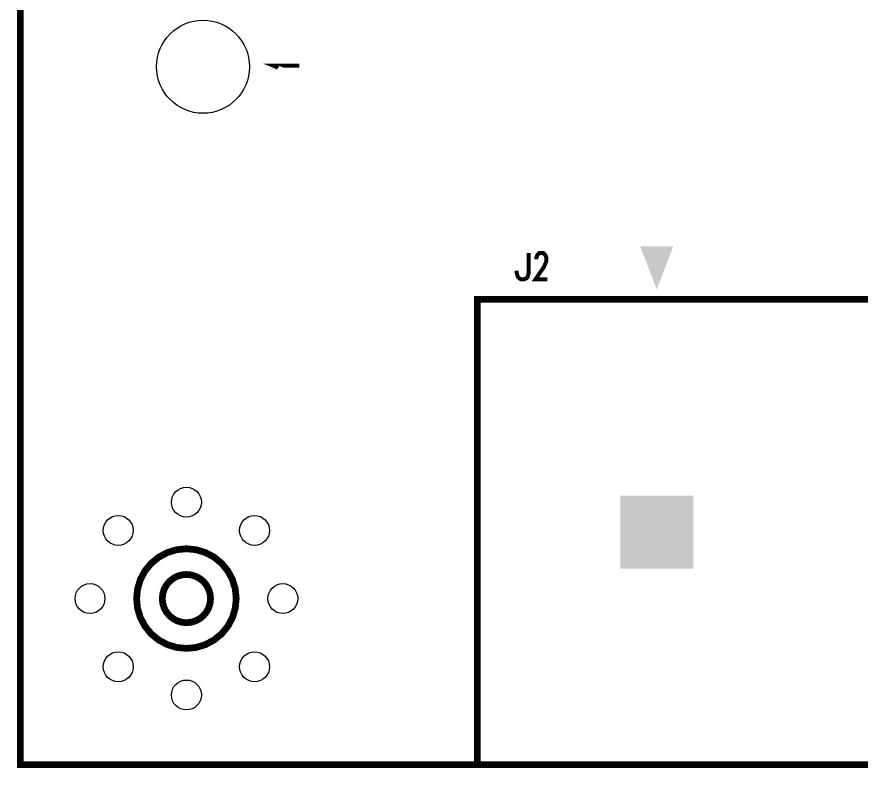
# Model space of a CAD drawing. Extents: x -0.1 to 80.1, y -0.1 to 42.4.
# Drawn here: x -0.1 to 25.3, y -0.1 to 22.5 of the extents above; entities that cross this region are included whole.
import ezdxf

# ---------------------------------------------------------------- set-up
doc = ezdxf.new("R2010")
doc.units = 0
doc.layers.get('0').update_dxf_attribs({"linetype": 'CONTINUOUS'})
doc.layers.add('07_ASSY1_GBR', color=7, linetype='CONTINUOUS')

# ---------------------------------------------------------------- blocks, each defined once
blk = doc.blocks.new('ROUND_126')
blk.add_circle((0, 0), 0.45)
blk = doc.blocks.new('ROUND_127')
blk.add_circle((0, 0), 1.4)
blk = doc.blocks.new('SQUARE_128')
blk.add_solid([(1.1, 1.1), (1.1, -1.1), (-1.1, 1.1), (-1.1, -1.1)])

msp = doc.modelspace()

# ---------------------------------------------------------------- linework, layer by layer
at = {"layer": '07_ASSY1_GBR'}
for points, const_width in [([(0, 35), (0, 0), (80, 0), (80, 35), (0, 35)], 0.2), ([(7.758, 20.96), (7.721, 20.989), (7.612, 21.033), (8.4, 21.033)], 0.12), ([(15.298, 15.4), (15.298, 14.794), (15.262, 14.673), (15.226, 14.636), (15.156, 14.6), (15.08, 14.6), (15.011, 14.636), (14.974, 14.673), (14.938, 14.794), (14.938, 14.867)], 0.12), ([(15.523, 15.206), (15.523, 15.242), (15.549, 15.315), (15.574, 15.352), (15.625, 15.4), (15.731, 15.4), (15.782, 15.352), (15.807, 15.315), (15.833, 15.242), (15.833, 15.17), (15.807, 15.097), (15.756, 14.976), (15.498, 14.6), (15.862, 14.6)], 0.12), ([(13.75, 14), (13.75, 0), (41.05, 0), (41.05, 14), (13.75, 14)], 0.2), ([(3.501, 5), (3.53, 4.708), (3.615, 4.427), (3.754, 4.167), (3.94, 3.94), (4.167, 3.754), (4.427, 3.615), (4.708, 3.53), (5, 3.501), (5.292, 3.53), (5.573, 3.615), (5.833, 3.754), (6.06, 3.94), (6.246, 4.167), (6.385, 4.427), (6.47, 4.708), (6.499, 5), (6.47, 5.292), (6.385, 5.573), (6.246, 5.833), (6.06, 6.06), (5.833, 6.246), (5.573, 6.385), (5.292, 6.47), (5, 6.499), (4.708, 6.47), (4.427, 6.385), (4.167, 6.246), (3.94, 6.06), (3.754, 5.833), (3.615, 5.573), (3.53, 5.292), (3.501, 5)], 0.2032), ([(4.274, 5), (4.288, 4.858), (4.329, 4.722), (4.397, 4.597), (4.487, 4.487), (4.597, 4.397), (4.722, 4.329), (4.858, 4.288), (5, 4.274), (5.142, 4.288), (5.278, 4.329), (5.403, 4.397), (5.513, 4.487), (5.603, 4.597), (5.671, 4.722), (5.712, 4.858), (5.726, 5), (5.712, 5.142), (5.671, 5.278), (5.603, 5.403), (5.513, 5.513), (5.403, 5.603), (5.278, 5.671), (5.142, 5.712), (5, 5.726), (4.858, 5.712), (4.722, 5.671), (4.597, 5.603), (4.487, 5.513), (4.397, 5.403), (4.329, 5.278), (4.288, 5.142), (4.274, 5)], 0.2032)]:
    msp.add_lwpolyline(points, dxfattribs=dict(at, const_width=const_width))
for points in [[(18.650024, 15.599942), (19.649934, 15.599972), (19.649922, 15.599942), (19.649934, 15.599972)], [(19.149982, 14.300048), (18.650024, 15.599942), (19.149982, 14.300048), (19.649922, 15.599942)]]:
    msp.add_solid(points, dxfattribs=at)

# ---------------------------------------------------------------- block references
for name, p in [('ROUND_127', (5.5, 21)), ('ROUND_126', (5, 7.9)), ('SQUARE_128', (19.15, 7)), ('ROUND_126', (2.949, 7.051)), ('ROUND_126', (7.051, 7.051)), ('ROUND_126', (2.1, 5)), ('ROUND_126', (7.9, 5)), ('ROUND_126', (2.949, 2.949)), ('ROUND_126', (7.051, 2.949)), ('ROUND_126', (5, 2.1))]:
    msp.add_blockref(name, p, dxfattribs=at)

doc.saveas('drawing.dxf')
